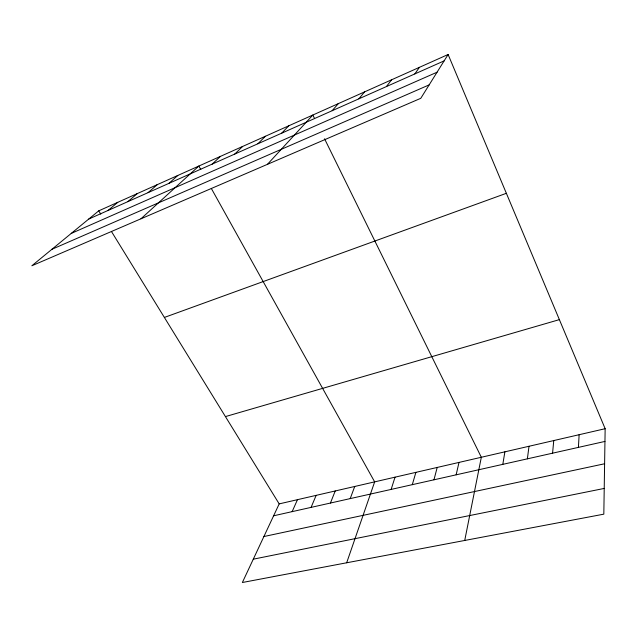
<?xml version="1.0" encoding="UTF-8"?>
<svg xmlns="http://www.w3.org/2000/svg" width="637" height="637" viewBox="0 0 637 637"><rect width="100%" height="100%" fill="white"/><g stroke="black" fill="none" stroke-linecap="round" stroke-linejoin="round"><path stroke-width="0.96" d="M605.15 428.709L603.82 514.163L242.363 582.505L279.189 503.891L605.15 428.709L448.114 54.495L98.743 210.839L31.85 265.772L420.778 98.313L448.114 54.495M578.42 447.381L579.129 434.713M552.574 453.186L553.76 440.565M527.372 458.839L529.013 446.274M502.808 464.357L504.878 451.84M464.723 540.463L481.325 457.27L324.544 138.794M456.14 474.828L459.006 462.414M433.964 479.804L437.197 467.447M412.298 484.669L415.881 472.367M391.134 489.415L395.036 477.169M346.671 562.782L374.66 481.867L211.325 188.456M350.215 498.604L354.729 486.469M330.428 503.039L335.229 490.968M311.079 507.386L316.151 495.363M292.144 511.638L297.471 499.671M414.83 73.916L419.425 67.339M386.428 86.56L391.58 79.792M358.87 98.823L364.563 91.887M332.132 110.719L338.335 103.624M267.444 164.338L312.847 115.034L314.582 118.554M281.697 133.165L288.8 125.792M257.897 143.763L265.398 136.262M234.742 154.066L242.625 146.454M212.209 164.099L220.45 156.376M140.944 218.802L198.848 166.042L200.766 169.49M168.909 183.368L177.803 175.462M148.095 192.629L157.283 184.642M127.814 201.658L137.281 193.592M108.043 210.457L117.773 202.327M88.758 219.04L444.14 60.873M71.248 233.421L437.078 72.196M51.947 249.274L429.163 84.88M164.378 317.441L506.367 193.306M225.434 416.59L559.374 319.631M273.615 515.795L604.951 441.425M263.893 536.537L604.601 463.768M253.287 559.182L604.218 488.436M98.743 210.839L100.765 214.136M111.403 231.414L279.189 503.891"/></g></svg>
